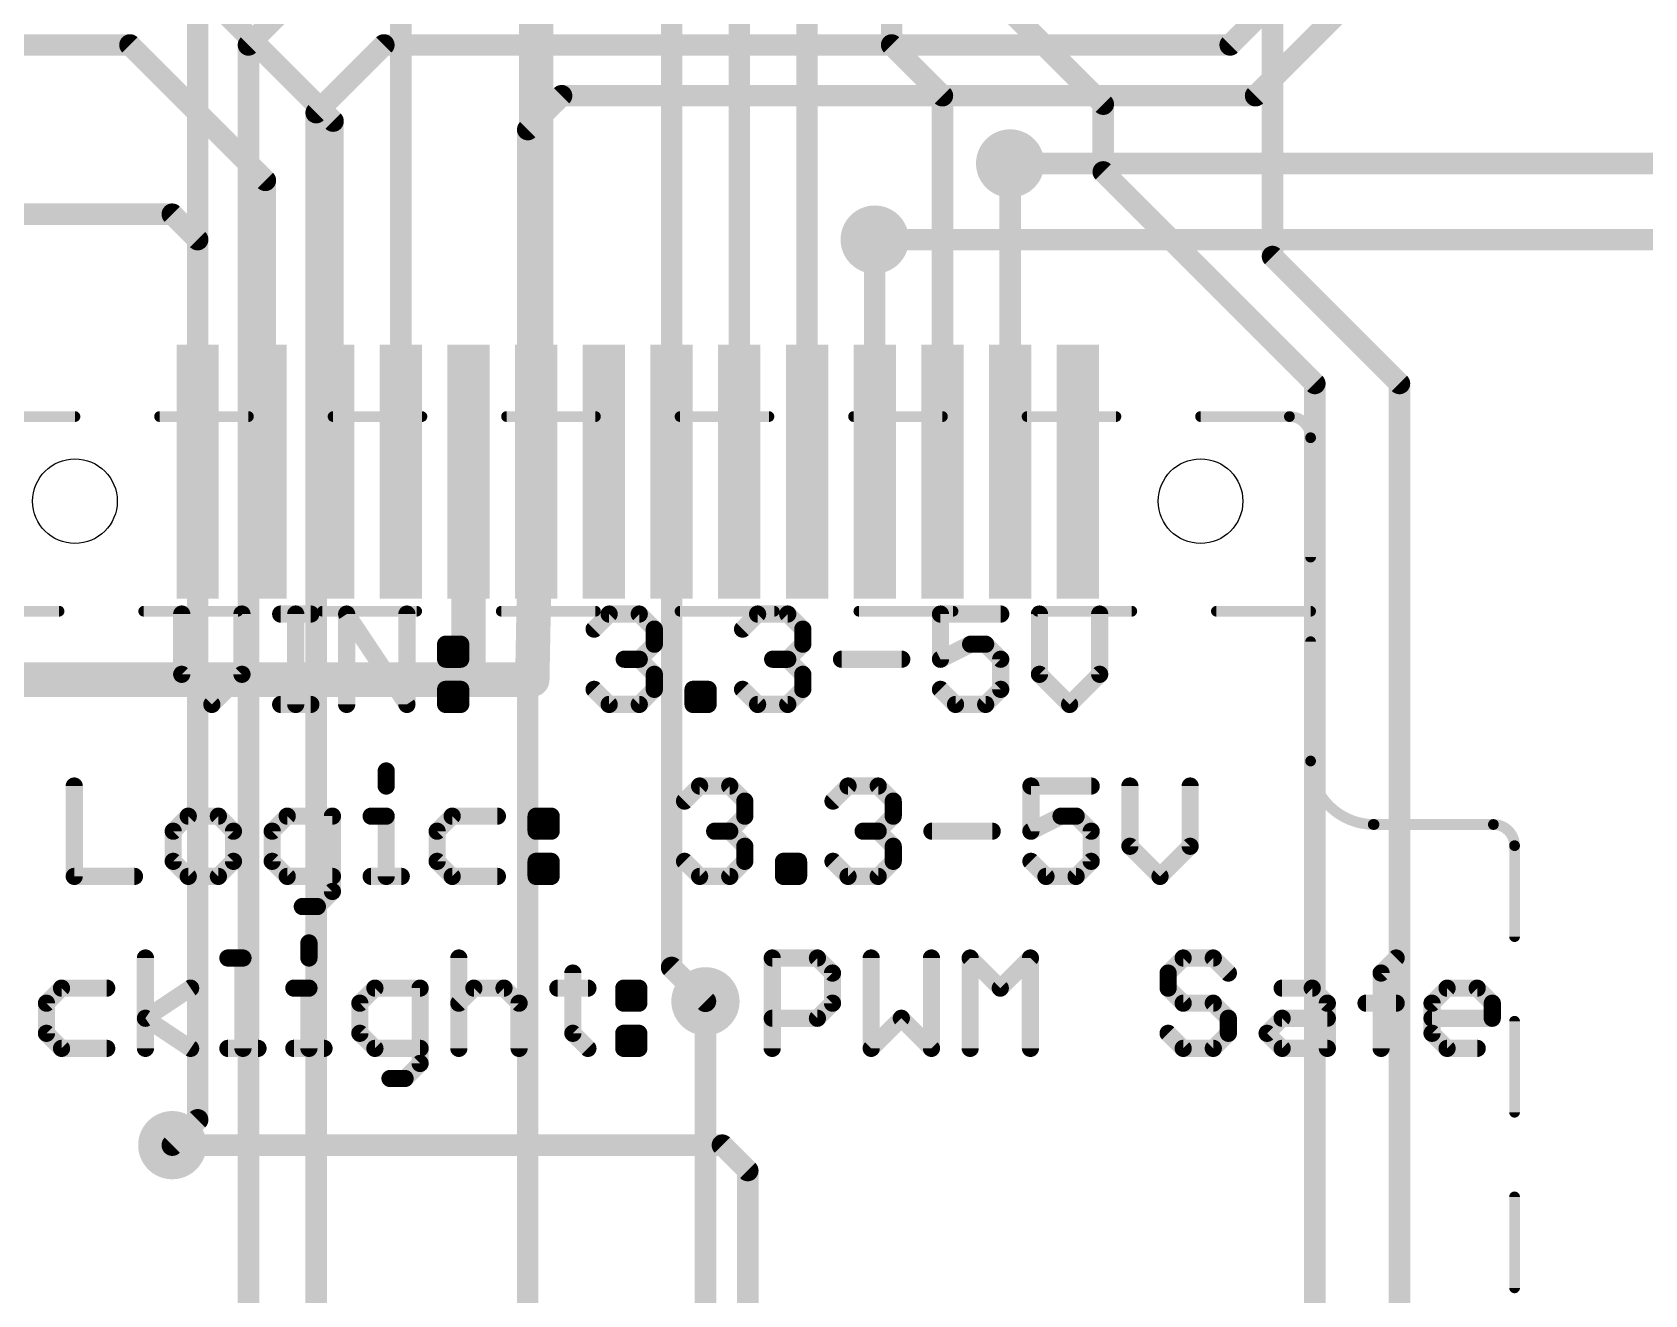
# Model space of a CAD drawing. Extents: x -26.2 to 21.8, y -36.3 to 32.3.
# Drawn here: x -7.15 to 11.9, y -19.77 to -4.85 of the extents above; entities that cross this region are included whole.
import ezdxf

# ---------------------------------------------------------------- set-up
doc = ezdxf.new("R2010")
doc.units = 0
for name, color, linetype in [('1', 12, 'CONTINUOUS'), ('16', 132, 'CONTINUOUS'), ('18', 110, 'CONTINUOUS'), ('20', 53, 'CONTINUOUS'), ('21', 40, 'CONTINUOUS'), ('52', 253, 'CONTINUOUS')]:
    doc.layers.add(name, color=color, linetype=linetype)

# ---------------------------------------------------------------- blocks, each defined once
blk = doc.blocks.new('RECT')
blk.add_solid([(-0.5, -0.5), (0.5, -0.5), (-0.5, 0.5), (0.5, 0.5)])
blk = doc.blocks.new('ROUNDV')
at = {"const_width": 0.5}
blk.add_lwpolyline([(0, -0.25, 1), (0, 0.25, 1), (0, -0.25)], format="xyb", dxfattribs=at)

msp = doc.modelspace()

# ---------------------------------------------------------------- linework, layer by layer
at = {"layer": '1', "const_width": 0.254}
for points in [[(-5.2, -3.6), (-5.2, -17.7)], [(8.1, -3.9), (7, -5)], [(8.7, -4.2), (7.3, -5.6)], [(-4, -4.4), (-4.6, -5)], [(-4.6, -5), (-4.6, -29.9)], [(-3, -5), (-3.8, -5.8)], [(7, -5), (-3, -5)], [(-0.9, -5.6), (-1.3, -6)], [(7.3, -5.6), (-0.9, -5.6)], [(-3.8, -5.8), (-3.8, -32.99)], [(-1.3, -6), (-1.3, -32.97)], [(4.4, -6.4), (12.9, -6.4)], [(2.8, -7.3), (13.9, -7.3)], [(0.8, -16.3), (0.8, -26.1)], [(-5.2, -17.7), (-5.5, -18)]]:
    msp.add_lwpolyline(points, dxfattribs=at)
at = {"layer": '1', "const_width": 0.127}
for points in [[(-4.5365, -5, 1), (-4.6635, -5)], [(-4.6449, -4.9551, 1), (-4.5551, -5.0449)], [(-3, -4.9365, 1), (-3, -5.0635)], [(-2.9551, -5.0449, 1), (-3.0449, -4.9551)], [(6.9551, -4.9551, 1), (7.0449, -5.0449)], [(7, -5.0635, 1), (7, -4.9365)], [(-0.9, -5.5365, 1), (-0.9, -5.6635)], [(-0.8551, -5.6449, 1), (-0.9449, -5.5551)], [(7.2551, -5.5551, 1), (7.3449, -5.6449)], [(7.3, -5.6635, 1), (7.3, -5.5365)], [(-3.7365, -5.8, 1), (-3.8635, -5.8)], [(-3.8449, -5.7551, 1), (-3.7551, -5.8449)], [(-1.2365, -6, 1), (-1.3635, -6)], [(-1.3449, -5.9551, 1), (-1.2551, -6.0449)], [(4.4, -6.3365, 1), (4.4, -6.4635)], [(2.8, -7.2365, 1), (2.8, -7.3635)], [(0.8635, -16.3, 1), (0.7365, -16.3)], [(-5.2635, -17.7, 1), (-5.1365, -17.7)], [(-5.1551, -17.7449, 1), (-5.2449, -17.6551)], [(-5.5449, -17.9551, 1), (-5.4551, -18.0449)]]:
    msp.add_lwpolyline(points, format="xyb", dxfattribs=at)
at = {"layer": '16'}
for points, const_width in [([(0.4, -10.041), (0.4, 27.522)], 0.254), ([(-1.2, -10.041), (-1.2, 4.7)], 0.4064), ([(7.5, 2.5), (7.5, -7.5)], 0.254), ([(1.2, -10.041), (1.2, 1.2)], 0.254), ([(3, -0.5), (3, -5)], 0.254), ([(2, -10.041), (2, -0.9)], 0.254), ([(-3.6, -5.9), (-6.5, -3)], 0.254), ([(3.5, -3.7), (5.5, -5.7)], 0.254), ([(-2.8, -10.041), (-2.8, -4.7)], 0.254), ([(-6, -5), (-10, -5)], 0.254), ([(-4.4, -6.6), (-6, -5)], 0.254), ([(3, -5), (3.6, -5.6)], 0.254), ([(3.6, -10.041), (3.6, -5.6)], 0.254), ([(5.5, -6.5), (5.5, -5.7)], 0.254), ([(-3.6, -10.041), (-3.6, -5.9)], 0.254), ([(4.4, -10.041), (4.4, -6.4)], 0.254), ([(-4.4, -10.041), (-4.4, -6.6)], 0.254), ([(5.5, -6.5), (8, -9)], 0.254), ([(-5.5, -7), (-10, -7)], 0.254), ([(-5.2, -7.3), (-5.5, -7)], 0.254), ([(-5.2, -10.041), (-5.2, -7.3)], 0.254), ([(2.8, -10.041), (2.8, -7.3)], 0.254), ([(7.5, -7.5), (9, -9)], 0.254), ([(8, -9), (8, -27)], 0.254), ([(9, -9), (9, -28)], 0.254), ([(-2, -10.041), (-2, -12.5)], 0.4064), ([(-1.2, -10.041), (-1.246, -12.5)], 0.4064), ([(0.4, -10.041), (0.4, -15.9)], 0.254), ([(-2, -12.5), (-8.5, -12.5)], 0.4064), ([(-1.246, -12.5), (-2, -12.5)], 0.4064), ([(0.4, -15.9), (0.8, -16.3)], 0.254), ([(-5.5, -18), (1, -18)], 0.254), ([(1, -18), (1.3, -18.3)], 0.254), ([(1.3, -18.3), (1.3, -32.97)], 0.254)]:
    msp.add_lwpolyline(points, dxfattribs=dict(at, const_width=const_width))
for points, const_width in [([(-5.9551, -4.9551, 1), (-6.0449, -5.0449)], 0.127), ([(-6, -5.0635, 1), (-6, -4.9365)], 0.127), ([(3.0449, -4.9551, 1), (2.9551, -5.0449)], 0.127), ([(2.9365, -5, 1), (3.0635, -5)], 0.127), ([(3.6635, -5.6, 1), (3.5365, -5.6)], 0.127), ([(3.5551, -5.6449, 1), (3.6449, -5.5551)], 0.127), ([(5.5635, -5.7, 1), (5.4365, -5.7)], 0.127), ([(5.4551, -5.7449, 1), (5.5449, -5.6551)], 0.127), ([(-3.5365, -5.9, 1), (-3.6635, -5.9)], 0.127), ([(-3.6449, -5.9449, 1), (-3.5551, -5.8551)], 0.127), ([(4.4635, -6.4, 1), (4.3365, -6.4)], 0.127), ([(-4.3365, -6.6, 1), (-4.4635, -6.6)], 0.127), ([(5.5449, -6.4551, 1), (5.4551, -6.5449)], 0.127), ([(5.4365, -6.5, 1), (5.5635, -6.5)], 0.127), ([(-4.4449, -6.6449, 1), (-4.3551, -6.5551)], 0.127), ([(-5.4551, -6.9551, 1), (-5.5449, -7.0449)], 0.127), ([(-5.5, -7.0635, 1), (-5.5, -6.9365)], 0.127), ([(-5.1365, -7.3, 1), (-5.2635, -7.3)], 0.127), ([(-5.2449, -7.3449, 1), (-5.1551, -7.2551)], 0.127), ([(2.8635, -7.3, 1), (2.7365, -7.3)], 0.127), ([(7.5449, -7.4551, 1), (7.4551, -7.5449)], 0.127), ([(7.4365, -7.5, 1), (7.5635, -7.5)], 0.127), ([(8.0635, -9, 1), (7.9365, -9)], 0.127), ([(7.9551, -9.0449, 1), (8.0449, -8.9551)], 0.127), ([(9.0635, -9, 1), (8.9365, -9)], 0.127), ([(8.9551, -9.0449, 1), (9.0449, -8.9551)], 0.127), ([(-1.8984, -10.041, 1), (-2.1016, -10.041)], 0.2032), ([(-1.0984, -10.0429, 1), (-1.3016, -10.0391)], 0.2032), ([(-5.2635, -10.041, 1), (-5.1365, -10.041)], 0.127), ([(-4.4635, -10.041, 1), (-4.3365, -10.041)], 0.127), ([(-3.6635, -10.041, 1), (-3.5365, -10.041)], 0.127), ([(-2.8635, -10.041, 1), (-2.7365, -10.041)], 0.127), ([(-1.3016, -10.041, 1), (-1.0984, -10.041)], 0.2032), ([(0.4635, -10.041, 1), (0.3365, -10.041)], 0.127), ([(0.3365, -10.041, 1), (0.4635, -10.041)], 0.127), ([(1.1365, -10.041, 1), (1.2635, -10.041)], 0.127), ([(1.9365, -10.041, 1), (2.0635, -10.041)], 0.127), ([(2.7365, -10.041, 1), (2.8635, -10.041)], 0.127), ([(3.5365, -10.041, 1), (3.6635, -10.041)], 0.127), ([(4.3365, -10.041, 1), (4.4635, -10.041)], 0.127), ([(-2, -12.3984, 1), (-2, -12.6016)], 0.2032), ([(-2, -12.6016, 1), (-2, -12.3984)], 0.2032), ([(-1.246, -12.6016, 1), (-1.246, -12.3984)], 0.2032), ([(-2.1016, -12.5, 1), (-1.8984, -12.5)], 0.2032), ([(-1.3476, -12.4981, 1), (-1.1444, -12.5019)], 0.2032), ([(0.4449, -15.8551, 1), (0.3551, -15.9449)], 0.127), ([(0.3365, -15.9, 1), (0.4635, -15.9)], 0.127), ([(0.7551, -16.3449, 1), (0.8449, -16.2551)], 0.127), ([(-5.5, -17.9365, 1), (-5.5, -18.0635)], 0.127), ([(1.0449, -17.9551, 1), (0.9551, -18.0449)], 0.127), ([(1, -18.0635, 1), (1, -17.9365)], 0.127), ([(1.3635, -18.3, 1), (1.2365, -18.3)], 0.127), ([(1.2551, -18.3449, 1), (1.3449, -18.2551)], 0.127)]:
    msp.add_lwpolyline(points, format="xyb", dxfattribs=dict(at, const_width=const_width))
at = {"layer": '20'}
for centre in [(-6.65, -10.391), (6.65, -10.391)]:
    msp.add_circle(centre, 0.5, dxfattribs=at)
at = {"layer": '21', "const_width": 0.2032}
for points in [[(-5.3884, -11.7247), (-5.3884, -12.4365)], [(-4.6766, -12.4365), (-4.6766, -11.7247)], [(-4.219, -11.7247), (-3.8631, -11.7247)], [(-4.0411, -12.7924), (-4.0411, -11.7247)], [(-3.4394, -12.7924), (-3.4394, -11.7247)], [(-3.4394, -11.7247), (-2.7276, -12.7924)], [(-2.7276, -12.7924), (-2.7276, -11.7247)], [(-0.5159, -11.9026), (-0.338, -11.7247)], [(-0.338, -11.7247), (0.0179, -11.7247)], [(0.0179, -11.7247), (0.1959, -11.9026)], [(0.1959, -11.9026), (0.1959, -12.0806)], [(1.2382, -11.9026), (1.4161, -11.7247)], [(1.4161, -11.7247), (1.772, -11.7247)], [(1.772, -11.7247), (1.95, -11.9026)], [(1.95, -11.9026), (1.95, -12.0806)], [(4.2888, -11.7247), (3.577, -11.7247)], [(3.577, -11.7247), (3.577, -12.2585)], [(4.7464, -11.7247), (4.7464, -12.4365)], [(5.4582, -12.4365), (5.4582, -11.7247)], [(-2.27, -12.0806), (-2.0921, -12.0806)], [(-2.27, -12.2585), (-2.27, -12.0806)], [(-2.0921, -12.0806), (-2.0921, -12.2585)], [(0.1959, -12.0806), (0.0179, -12.2585)], [(1.95, -12.0806), (1.772, -12.2585)], [(3.577, -12.2585), (3.9329, -12.0806)], [(3.9329, -12.0806), (4.1108, -12.0806)], [(4.1108, -12.0806), (4.2888, -12.2585)], [(-2.0921, -12.2585), (-2.27, -12.2585)], [(0.0179, -12.2585), (-0.16, -12.2585)], [(0.0179, -12.2585), (0.1959, -12.4365)], [(1.772, -12.2585), (1.5941, -12.2585)], [(1.772, -12.2585), (1.95, -12.4365)], [(2.4076, -12.2585), (3.1194, -12.2585)], [(4.2888, -12.2585), (4.2888, -12.6144)], [(-5.3884, -12.4365), (-5.0325, -12.7924)], [(-5.0325, -12.7924), (-4.6766, -12.4365)], [(0.1959, -12.4365), (0.1959, -12.6144)], [(1.95, -12.4365), (1.95, -12.6144)], [(4.7464, -12.4365), (5.1023, -12.7924)], [(5.1023, -12.7924), (5.4582, -12.4365)], [(-2.27, -12.6144), (-2.0921, -12.6144)], [(-2.27, -12.7924), (-2.27, -12.6144)], [(-2.0921, -12.6144), (-2.0921, -12.7924)], [(-0.338, -12.7924), (-0.5159, -12.6144)], [(0.1959, -12.6144), (0.0179, -12.7924)], [(0.6535, -12.7924), (0.6535, -12.6144)], [(0.6535, -12.6144), (0.8314, -12.6144)], [(0.8314, -12.6144), (0.8314, -12.7924)], [(1.4161, -12.7924), (1.2382, -12.6144)], [(1.95, -12.6144), (1.772, -12.7924)], [(3.7549, -12.7924), (3.577, -12.6144)], [(4.2888, -12.6144), (4.1108, -12.7924)], [(-4.219, -12.7924), (-3.8631, -12.7924)], [(-2.0921, -12.7924), (-2.27, -12.7924)], [(0.0179, -12.7924), (-0.338, -12.7924)], [(0.8314, -12.7924), (0.6535, -12.7924)], [(1.772, -12.7924), (1.4161, -12.7924)], [(4.1108, -12.7924), (3.7549, -12.7924)], [(-2.9723, -13.5787), (-2.9723, -13.7567)], [(-6.6584, -13.7567), (-6.6584, -14.8244)], [(0.5529, -13.9346), (0.7308, -13.7567)], [(0.7308, -13.7567), (1.0867, -13.7567)], [(1.0867, -13.7567), (1.2647, -13.9346)], [(2.307, -13.9346), (2.4849, -13.7567)], [(2.4849, -13.7567), (2.8408, -13.7567)], [(2.8408, -13.7567), (3.0188, -13.9346)], [(5.3576, -13.7567), (4.6458, -13.7567)], [(4.6458, -13.7567), (4.6458, -14.2905)], [(5.8152, -13.7567), (5.8152, -14.4685)], [(6.527, -14.4685), (6.527, -13.7567)], [(1.2647, -13.9346), (1.2647, -14.1126)], [(3.0188, -13.9346), (3.0188, -14.1126)], [(-5.3111, -14.1126), (-5.489, -14.2905)], [(-4.9551, -14.1126), (-5.3111, -14.1126)], [(-4.7772, -14.2905), (-4.9551, -14.1126)], [(-4.1417, -14.1126), (-4.3196, -14.2905)], [(-3.6078, -14.1126), (-4.1417, -14.1126)], [(-3.6078, -15.0023), (-3.6078, -14.1126)], [(-3.1502, -14.1126), (-2.9723, -14.1126)], [(-2.9723, -14.1126), (-2.9723, -14.8244)], [(-2.1927, -14.1126), (-2.3706, -14.2905)], [(-1.6588, -14.1126), (-2.1927, -14.1126)], [(-1.2012, -14.1126), (-1.0233, -14.1126)], [(-1.2012, -14.2905), (-1.2012, -14.1126)], [(-1.0233, -14.1126), (-1.0233, -14.2905)], [(1.2647, -14.1126), (1.0867, -14.2905)], [(3.0188, -14.1126), (2.8408, -14.2905)], [(4.6458, -14.2905), (5.0017, -14.1126)], [(5.0017, -14.1126), (5.1796, -14.1126)], [(5.1796, -14.1126), (5.3576, -14.2905)], [(-5.489, -14.2905), (-5.489, -14.6465)], [(-4.7772, -14.6465), (-4.7772, -14.2905)], [(-4.3196, -14.2905), (-4.3196, -14.6465)], [(-2.3706, -14.2905), (-2.3706, -14.6465)], [(-1.0233, -14.2905), (-1.2012, -14.2905)], [(1.0867, -14.2905), (0.9088, -14.2905)], [(1.0867, -14.2905), (1.2647, -14.4685)], [(2.8408, -14.2905), (2.6629, -14.2905)], [(2.8408, -14.2905), (3.0188, -14.4685)], [(3.4764, -14.2905), (4.1882, -14.2905)], [(5.3576, -14.2905), (5.3576, -14.6465)], [(1.2647, -14.4685), (1.2647, -14.6465)], [(3.0188, -14.4685), (3.0188, -14.6465)], [(5.8152, -14.4685), (6.1711, -14.8244)], [(6.1711, -14.8244), (6.527, -14.4685)], [(-5.489, -14.6465), (-5.3111, -14.8244)], [(-4.9551, -14.8244), (-4.7772, -14.6465)], [(-4.3196, -14.6465), (-4.1417, -14.8244)], [(-2.3706, -14.6465), (-2.1927, -14.8244)], [(-1.2012, -14.6465), (-1.0233, -14.6465)], [(-1.2012, -14.8244), (-1.2012, -14.6465)], [(-1.0233, -14.6465), (-1.0233, -14.8244)], [(0.7308, -14.8244), (0.5529, -14.6465)], [(1.2647, -14.6465), (1.0867, -14.8244)], [(1.7223, -14.8244), (1.7223, -14.6465)], [(1.7223, -14.6465), (1.9002, -14.6465)], [(1.9002, -14.6465), (1.9002, -14.8244)], [(2.4849, -14.8244), (2.307, -14.6465)], [(3.0188, -14.6465), (2.8408, -14.8244)], [(4.8237, -14.8244), (4.6458, -14.6465)], [(5.3576, -14.6465), (5.1796, -14.8244)], [(-6.6584, -14.8244), (-5.9466, -14.8244)], [(-5.3111, -14.8244), (-4.9551, -14.8244)], [(-4.1417, -14.8244), (-3.6078, -14.8244)], [(-3.1502, -14.8244), (-2.7943, -14.8244)], [(-2.1927, -14.8244), (-1.6588, -14.8244)], [(-1.0233, -14.8244), (-1.2012, -14.8244)], [(1.0867, -14.8244), (0.7308, -14.8244)], [(1.9002, -14.8244), (1.7223, -14.8244)], [(2.8408, -14.8244), (2.4849, -14.8244)], [(5.1796, -14.8244), (4.8237, -14.8244)], [(-3.7858, -15.1803), (-3.6078, -15.0023)], [(-3.9637, -15.1803), (-3.7858, -15.1803)], [(-3.8852, -15.6107), (-3.8852, -15.7887)], [(-5.8172, -16.8564), (-5.8172, -15.7887)], [(-4.8427, -15.7887), (-4.6648, -15.7887)], [(-4.6648, -15.7887), (-4.6648, -16.8564)], [(-2.1141, -15.7887), (-2.1141, -16.8564)], [(1.589, -16.8564), (1.589, -15.7887)], [(1.589, -15.7887), (2.1228, -15.7887)], [(2.1228, -15.7887), (2.3008, -15.9666)], [(2.7584, -15.7887), (2.7584, -16.8564)], [(3.4702, -16.8564), (3.4702, -15.7887)], [(3.9278, -16.8564), (3.9278, -15.7887)], [(3.9278, -15.7887), (4.2837, -16.1446)], [(4.2837, -16.1446), (4.6396, -15.7887)], [(4.6396, -15.7887), (4.6396, -16.8564)], [(6.4445, -15.7887), (6.2666, -15.9666)], [(6.8004, -15.7887), (6.4445, -15.7887)], [(6.9784, -15.9666), (6.8004, -15.7887)], [(8.7833, -15.9666), (8.9612, -15.7887)], [(-0.7668, -15.9666), (-0.7668, -16.6785)], [(2.3008, -15.9666), (2.3008, -16.3225)], [(6.2666, -15.9666), (6.2666, -16.1446)], [(8.7833, -16.8564), (8.7833, -15.9666)], [(-6.8087, -16.1446), (-6.9866, -16.3225)], [(-6.2748, -16.1446), (-6.8087, -16.1446)], [(-5.8172, -16.5005), (-5.2834, -16.1446)], [(-4.0631, -16.1446), (-3.8852, -16.1446)], [(-3.8852, -16.1446), (-3.8852, -16.8564)], [(-3.1056, -16.1446), (-3.2835, -16.3225)], [(-2.5717, -16.1446), (-3.1056, -16.1446)], [(-2.5717, -17.0343), (-2.5717, -16.1446)], [(-2.1141, -16.3225), (-1.9362, -16.1446)], [(-1.9362, -16.1446), (-1.5803, -16.1446)], [(-1.5803, -16.1446), (-1.4023, -16.3225)], [(-0.9447, -16.1446), (-0.5888, -16.1446)], [(-0.1651, -16.1446), (0.0128, -16.1446)], [(-0.1651, -16.3225), (-0.1651, -16.1446)], [(0.0128, -16.1446), (0.0128, -16.3225)], [(6.2666, -16.1446), (6.4445, -16.3225)], [(7.6139, -16.1446), (7.9698, -16.1446)], [(7.9698, -16.1446), (8.1478, -16.3225)], [(9.3849, -16.3225), (9.5629, -16.1446)], [(9.5629, -16.1446), (9.9188, -16.1446)], [(9.9188, -16.1446), (10.0968, -16.3225)], [(-6.9866, -16.3225), (-6.9866, -16.6785)], [(-3.2835, -16.3225), (-3.2835, -16.6785)], [(-1.4023, -16.3225), (-1.4023, -16.8564)], [(0.0128, -16.3225), (-0.1651, -16.3225)], [(2.3008, -16.3225), (2.1228, -16.5005)], [(6.4445, -16.3225), (6.8004, -16.3225)], [(6.8004, -16.3225), (6.9784, -16.5005)], [(8.1478, -16.3225), (8.1478, -16.8564)], [(8.6053, -16.3225), (8.9612, -16.3225)], [(9.3849, -16.6785), (9.3849, -16.3225)], [(10.0968, -16.3225), (10.0968, -16.5005)], [(-5.2834, -16.8564), (-5.8172, -16.5005)], [(2.1228, -16.5005), (1.589, -16.5005)], [(2.7584, -16.8564), (3.1143, -16.5005)], [(3.1143, -16.5005), (3.4702, -16.8564)], [(6.9784, -16.5005), (6.9784, -16.6785)], [(7.436, -16.6785), (7.6139, -16.5005)], [(7.6139, -16.5005), (8.1478, -16.5005)], [(10.0968, -16.5005), (9.3849, -16.5005)], [(-6.9866, -16.6785), (-6.8087, -16.8564)], [(-6.8087, -16.8564), (-6.2748, -16.8564)], [(-4.8427, -16.8564), (-4.4868, -16.8564)], [(-4.0631, -16.8564), (-3.7072, -16.8564)], [(-3.2835, -16.6785), (-3.1056, -16.8564)], [(-3.1056, -16.8564), (-2.5717, -16.8564)], [(-0.7668, -16.6785), (-0.5888, -16.8564)], [(-0.1651, -16.6785), (0.0128, -16.6785)], [(-0.1651, -16.8564), (-0.1651, -16.6785)], [(0.0128, -16.8564), (-0.1651, -16.8564)], [(0.0128, -16.6785), (0.0128, -16.8564)], [(6.4445, -16.8564), (6.2666, -16.6785)], [(6.8004, -16.8564), (6.4445, -16.8564)], [(6.9784, -16.6785), (6.8004, -16.8564)], [(7.6139, -16.8564), (7.436, -16.6785)], [(8.1478, -16.8564), (7.6139, -16.8564)], [(9.5629, -16.8564), (9.3849, -16.6785)], [(9.9188, -16.8564), (9.5629, -16.8564)], [(-2.7497, -17.2123), (-2.5717, -17.0343)], [(-2.9276, -17.2123), (-2.7497, -17.2123)]]:
    msp.add_lwpolyline(points, dxfattribs=at)
at = {"layer": '21', "const_width": 0.1016}
for points in [[(-5.3376, -11.7247, 1), (-5.4392, -11.7247)], [(-4.6258, -11.7247, 1), (-4.7274, -11.7247)], [(-4.219, -11.6739, 1), (-4.219, -11.7755)], [(-3.9903, -11.7247, 1), (-4.0919, -11.7247)], [(-3.8631, -11.7755, 1), (-3.8631, -11.6739)], [(-3.3886, -11.7247, 1), (-3.4902, -11.7247)], [(-3.3971, -11.6965, 1), (-3.4817, -11.7529)], [(-2.6768, -11.7247, 1), (-2.7784, -11.7247)], [(-0.338, -11.6739, 1), (-0.338, -11.7755)], [(-0.302, -11.7606, 1), (-0.3739, -11.6888)], [(0.0539, -11.6888, 1), (-0.018, -11.7606)], [(0.0179, -11.7755, 1), (0.0179, -11.6739)], [(0.2467, -11.9026, 1), (0.1451, -11.9026)], [(1.4161, -11.6739, 1), (1.4161, -11.7755)], [(1.452, -11.7606, 1), (1.3802, -11.6888)], [(1.808, -11.6888, 1), (1.7361, -11.7606)], [(1.772, -11.7755, 1), (1.772, -11.6739)], [(2.0008, -11.9026, 1), (1.8992, -11.9026)], [(3.577, -11.6739, 1), (3.577, -11.7755)], [(3.6278, -11.7247, 1), (3.5262, -11.7247)], [(4.2888, -11.7755, 1), (4.2888, -11.6739)], [(4.7972, -11.7247, 1), (4.6956, -11.7247)], [(5.509, -11.7247, 1), (5.4074, -11.7247)], [(-2.27, -12.0298, 1), (-2.27, -12.1314)], [(-2.2192, -12.0806, 1), (-2.3208, -12.0806)], [(-2.0413, -12.0806, 1), (-2.1429, -12.0806)], [(-2.0921, -12.1314, 1), (-2.0921, -12.0298)], [(-0.5518, -11.8667, 1), (-0.48, -11.9386)], [(0.16, -11.9386, 1), (0.2318, -11.8667)], [(0.2318, -12.1165, 1), (0.16, -12.0447)], [(1.2023, -11.8667, 1), (1.2741, -11.9386)], [(1.9141, -11.9386, 1), (1.9859, -11.8667)], [(1.9859, -12.1165, 1), (1.9141, -12.0447)], [(3.9329, -12.0298, 1), (3.9329, -12.1314)], [(3.9556, -12.126, 1), (3.9102, -12.0352)], [(4.1467, -12.0447, 1), (4.0749, -12.1165)], [(4.1108, -12.1314, 1), (4.1108, -12.0298)], [(-2.27, -12.2077, 1), (-2.27, -12.3093)], [(-2.0921, -12.3093, 1), (-2.0921, -12.2077)], [(-0.16, -12.2077, 1), (-0.16, -12.3093)], [(0.0539, -12.2226, 1), (-0.018, -12.2945)], [(-0.018, -12.2226, 1), (0.0539, -12.2945)], [(0.0179, -12.3093, 1), (0.0179, -12.2077)], [(0.1451, -12.0806, 1), (0.2467, -12.0806)], [(1.5941, -12.2077, 1), (1.5941, -12.3093)], [(1.808, -12.2226, 1), (1.7361, -12.2945)], [(1.7361, -12.2226, 1), (1.808, -12.2945)], [(1.772, -12.3093, 1), (1.772, -12.2077)], [(1.8992, -12.0806, 1), (2.0008, -12.0806)], [(2.4076, -12.2077, 1), (2.4076, -12.3093)], [(3.1194, -12.3093, 1), (3.1194, -12.2077)], [(3.5543, -12.2131, 1), (3.5997, -12.304)], [(4.3396, -12.2585, 1), (4.238, -12.2585)], [(4.2529, -12.2945, 1), (4.3247, -12.2226)], [(-5.3525, -12.4006, 1), (-5.4243, -12.4724)], [(-4.6407, -12.4724, 1), (-4.7125, -12.4006)], [(-2.3208, -12.2585, 1), (-2.2192, -12.2585)], [(-2.1429, -12.2585, 1), (-2.0413, -12.2585)], [(0.2467, -12.4365, 1), (0.1451, -12.4365)], [(0.16, -12.4724, 1), (0.2318, -12.4006)], [(2.0008, -12.4365, 1), (1.8992, -12.4365)], [(1.9141, -12.4724, 1), (1.9859, -12.4006)], [(3.5262, -12.2585, 1), (3.6278, -12.2585)], [(4.7823, -12.4006, 1), (4.7104, -12.4724)], [(5.4941, -12.4724, 1), (5.4223, -12.4006)], [(-5.4392, -12.4365, 1), (-5.3376, -12.4365)], [(-4.7274, -12.4365, 1), (-4.6258, -12.4365)], [(-2.27, -12.5636, 1), (-2.27, -12.6653)], [(-2.2192, -12.6144, 1), (-2.3208, -12.6144)], [(-2.0413, -12.6144, 1), (-2.1429, -12.6144)], [(-2.0921, -12.6653, 1), (-2.0921, -12.5636)], [(-0.48, -12.5785, 1), (-0.5518, -12.6504)], [(0.1451, -12.6144, 1), (0.2467, -12.6144)], [(0.2318, -12.6504, 1), (0.16, -12.5785)], [(0.6535, -12.5636, 1), (0.6535, -12.6653)], [(0.7043, -12.6144, 1), (0.6027, -12.6144)], [(0.8822, -12.6144, 1), (0.7806, -12.6144)], [(0.8314, -12.6653, 1), (0.8314, -12.5636)], [(1.2741, -12.5785, 1), (1.2023, -12.6504)], [(1.8992, -12.6144, 1), (2.0008, -12.6144)], [(1.9859, -12.6504, 1), (1.9141, -12.5785)], [(3.6129, -12.5785, 1), (3.5411, -12.6504)], [(4.238, -12.6144, 1), (4.3396, -12.6144)], [(4.3247, -12.6504, 1), (4.2529, -12.5785)], [(4.6956, -12.4365, 1), (4.7972, -12.4365)], [(5.4074, -12.4365, 1), (5.509, -12.4365)], [(-5.0684, -12.7565, 1), (-4.9966, -12.8283)], [(-5.0684, -12.8283, 1), (-4.9966, -12.7565)], [(-4.219, -12.7416, 1), (-4.219, -12.8432)], [(-4.0919, -12.7924, 1), (-3.9903, -12.7924)], [(-3.8631, -12.8432, 1), (-3.8631, -12.7416)], [(-3.4902, -12.7924, 1), (-3.3886, -12.7924)], [(-2.7784, -12.7924, 1), (-2.6768, -12.7924)], [(-2.7699, -12.8206, 1), (-2.6853, -12.7642)], [(-2.27, -12.7416, 1), (-2.27, -12.8432)], [(-2.3208, -12.7924, 1), (-2.2192, -12.7924)], [(-2.1429, -12.7924, 1), (-2.0413, -12.7924)], [(-2.0921, -12.8432, 1), (-2.0921, -12.7416)], [(-0.338, -12.7416, 1), (-0.338, -12.8432)], [(-0.3739, -12.8283, 1), (-0.302, -12.7565)], [(-0.018, -12.7565, 1), (0.0539, -12.8283)], [(0.0179, -12.8432, 1), (0.0179, -12.7416)], [(0.6535, -12.7416, 1), (0.6535, -12.8432)], [(0.6027, -12.7924, 1), (0.7043, -12.7924)], [(0.7806, -12.7924, 1), (0.8822, -12.7924)], [(0.8314, -12.8432, 1), (0.8314, -12.7416)], [(1.4161, -12.7416, 1), (1.4161, -12.8432)], [(1.3802, -12.8283, 1), (1.452, -12.7565)], [(1.7361, -12.7565, 1), (1.808, -12.8283)], [(1.772, -12.8432, 1), (1.772, -12.7416)], [(3.7549, -12.7416, 1), (3.7549, -12.8432)], [(3.719, -12.8283, 1), (3.7908, -12.7565)], [(4.0749, -12.7565, 1), (4.1467, -12.8283)], [(4.1108, -12.8432, 1), (4.1108, -12.7416)], [(5.0664, -12.7565, 1), (5.1382, -12.8283)], [(5.0664, -12.8283, 1), (5.1382, -12.7565)], [(-2.9215, -13.5787, 1), (-3.0231, -13.5787)], [(-6.6076, -13.7567, 1), (-6.7092, -13.7567)], [(-3.0231, -13.7567, 1), (-2.9215, -13.7567)], [(0.7308, -13.7059, 1), (0.7308, -13.8075)], [(0.7667, -13.7926, 1), (0.6949, -13.7208)], [(1.1227, -13.7208, 1), (1.0508, -13.7926)], [(1.0867, -13.8075, 1), (1.0867, -13.7059)], [(2.4849, -13.7059, 1), (2.4849, -13.8075)], [(2.5208, -13.7926, 1), (2.449, -13.7208)], [(2.8767, -13.7208, 1), (2.8049, -13.7926)], [(2.8408, -13.8075, 1), (2.8408, -13.7059)], [(4.6458, -13.7059, 1), (4.6458, -13.8075)], [(4.6966, -13.7567, 1), (4.595, -13.7567)], [(5.3576, -13.8075, 1), (5.3576, -13.7059)], [(5.866, -13.7567, 1), (5.7644, -13.7567)], [(6.5778, -13.7567, 1), (6.4762, -13.7567)], [(0.517, -13.8987, 1), (0.5888, -13.9706)], [(1.3155, -13.9346, 1), (1.2139, -13.9346)], [(1.2288, -13.9706, 1), (1.3006, -13.8987)], [(2.2711, -13.8987, 1), (2.3429, -13.9706)], [(3.0696, -13.9346, 1), (2.968, -13.9346)], [(2.9829, -13.9706, 1), (3.0547, -13.8987)], [(-5.3111, -14.0618, 1), (-5.3111, -14.1634)], [(-5.2751, -14.1485, 1), (-5.347, -14.0767)], [(-4.9192, -14.0767, 1), (-4.9911, -14.1485)], [(-4.9551, -14.1634, 1), (-4.9551, -14.0618)], [(-4.1417, -14.0618, 1), (-4.1417, -14.1634)], [(-4.1057, -14.1485, 1), (-4.1776, -14.0767)], [(-3.557, -14.1126, 1), (-3.6586, -14.1126)], [(-3.6078, -14.1634, 1), (-3.6078, -14.0618)], [(-3.1502, -14.0618, 1), (-3.1502, -14.1634)], [(-2.9215, -14.1126, 1), (-3.0231, -14.1126)], [(-2.9723, -14.1634, 1), (-2.9723, -14.0618)], [(-2.1927, -14.0618, 1), (-2.1927, -14.1634)], [(-2.1567, -14.1485, 1), (-2.2286, -14.0767)], [(-1.6588, -14.1634, 1), (-1.6588, -14.0618)], [(-1.2012, -14.0618, 1), (-1.2012, -14.1634)], [(-1.1504, -14.1126, 1), (-1.252, -14.1126)], [(-0.9725, -14.1126, 1), (-1.0741, -14.1126)], [(-1.0233, -14.1634, 1), (-1.0233, -14.0618)], [(1.2139, -14.1126, 1), (1.3155, -14.1126)], [(1.3006, -14.1485, 1), (1.2288, -14.0767)], [(2.968, -14.1126, 1), (3.0696, -14.1126)], [(3.0547, -14.1485, 1), (2.9829, -14.0767)], [(5.0017, -14.0618, 1), (5.0017, -14.1634)], [(5.0244, -14.158, 1), (4.979, -14.0672)], [(5.2155, -14.0767, 1), (5.1437, -14.1485)], [(5.1796, -14.1634, 1), (5.1796, -14.0618)], [(-5.4382, -14.2905, 1), (-5.5398, -14.2905)], [(-5.5249, -14.2546, 1), (-5.4531, -14.3265)], [(-4.7264, -14.2905, 1), (-4.828, -14.2905)], [(-4.8131, -14.3265, 1), (-4.7413, -14.2546)], [(-4.2688, -14.2905, 1), (-4.3704, -14.2905)], [(-4.3555, -14.2546, 1), (-4.2837, -14.3265)], [(-2.3198, -14.2905, 1), (-2.4214, -14.2905)], [(-2.4065, -14.2546, 1), (-2.3347, -14.3265)], [(-1.2012, -14.2397, 1), (-1.2012, -14.3413)], [(-1.252, -14.2905, 1), (-1.1504, -14.2905)], [(-1.0741, -14.2905, 1), (-0.9725, -14.2905)], [(-1.0233, -14.3413, 1), (-1.0233, -14.2397)], [(0.9088, -14.2397, 1), (0.9088, -14.3413)], [(1.1227, -14.2546, 1), (1.0508, -14.3265)], [(1.0508, -14.2546, 1), (1.1227, -14.3265)], [(1.0867, -14.3413, 1), (1.0867, -14.2397)], [(2.6629, -14.2397, 1), (2.6629, -14.3413)], [(2.8767, -14.2546, 1), (2.8049, -14.3265)], [(2.8049, -14.2546, 1), (2.8767, -14.3265)], [(2.8408, -14.3413, 1), (2.8408, -14.2397)], [(3.4764, -14.2397, 1), (3.4764, -14.3413)], [(4.1882, -14.3413, 1), (4.1882, -14.2397)], [(4.623, -14.2451, 1), (4.6685, -14.336)], [(4.595, -14.2905, 1), (4.6966, -14.2905)], [(5.4084, -14.2905, 1), (5.3068, -14.2905)], [(5.3217, -14.3265, 1), (5.3935, -14.2546)], [(1.3155, -14.4685, 1), (1.2139, -14.4685)], [(1.2288, -14.5044, 1), (1.3006, -14.4326)], [(3.0696, -14.4685, 1), (2.968, -14.4685)], [(2.9829, -14.5044, 1), (3.0547, -14.4326)], [(5.8511, -14.4326, 1), (5.7792, -14.5044)], [(5.7644, -14.4685, 1), (5.866, -14.4685)], [(6.4762, -14.4685, 1), (6.5778, -14.4685)], [(6.5629, -14.5044, 1), (6.491, -14.4326)], [(-5.4531, -14.6105, 1), (-5.5249, -14.6824)], [(-5.5398, -14.6465, 1), (-5.4382, -14.6465)], [(-4.828, -14.6465, 1), (-4.7264, -14.6465)], [(-4.7413, -14.6824, 1), (-4.8131, -14.6105)], [(-4.2837, -14.6105, 1), (-4.3555, -14.6824)], [(-4.3704, -14.6465, 1), (-4.2688, -14.6465)], [(-2.3347, -14.6105, 1), (-2.4065, -14.6824)], [(-2.4214, -14.6465, 1), (-2.3198, -14.6465)], [(-1.2012, -14.5957, 1), (-1.2012, -14.6973)], [(-1.1504, -14.6465, 1), (-1.252, -14.6465)], [(-0.9725, -14.6465, 1), (-1.0741, -14.6465)], [(-1.0233, -14.6973, 1), (-1.0233, -14.5957)], [(0.5888, -14.6105, 1), (0.517, -14.6824)], [(1.2139, -14.6465, 1), (1.3155, -14.6465)], [(1.3006, -14.6824, 1), (1.2288, -14.6105)], [(1.7731, -14.6465, 1), (1.6715, -14.6465)], [(1.7223, -14.5957, 1), (1.7223, -14.6973)], [(1.951, -14.6465, 1), (1.8494, -14.6465)], [(1.9002, -14.6973, 1), (1.9002, -14.5957)], [(2.3429, -14.6105, 1), (2.2711, -14.6824)], [(2.968, -14.6465, 1), (3.0696, -14.6465)], [(3.0547, -14.6824, 1), (2.9829, -14.6105)], [(4.6817, -14.6105, 1), (4.6098, -14.6824)], [(5.3068, -14.6465, 1), (5.4084, -14.6465)], [(5.3935, -14.6824, 1), (5.3217, -14.6105)], [(-6.6584, -14.7736, 1), (-6.6584, -14.8752)], [(-6.7092, -14.8244, 1), (-6.6076, -14.8244)], [(-5.9466, -14.8752, 1), (-5.9466, -14.7736)], [(-5.3111, -14.7736, 1), (-5.3111, -14.8752)], [(-5.347, -14.8603, 1), (-5.2751, -14.7885)], [(-4.9911, -14.7885, 1), (-4.9192, -14.8603)], [(-4.9551, -14.8752, 1), (-4.9551, -14.7736)], [(-4.1417, -14.7736, 1), (-4.1417, -14.8752)], [(-4.1776, -14.8603, 1), (-4.1057, -14.7885)], [(-3.6078, -14.8752, 1), (-3.6078, -14.7736)], [(-3.1502, -14.7736, 1), (-3.1502, -14.8752)], [(-3.0231, -14.8244, 1), (-2.9215, -14.8244)], [(-2.7943, -14.8752, 1), (-2.7943, -14.7736)], [(-2.1927, -14.7736, 1), (-2.1927, -14.8752)], [(-2.2286, -14.8603, 1), (-2.1567, -14.7885)], [(-1.6588, -14.8752, 1), (-1.6588, -14.7736)], [(-1.2012, -14.7736, 1), (-1.2012, -14.8752)], [(-1.252, -14.8244, 1), (-1.1504, -14.8244)], [(-1.0741, -14.8244, 1), (-0.9725, -14.8244)], [(-1.0233, -14.8752, 1), (-1.0233, -14.7736)], [(0.7308, -14.7736, 1), (0.7308, -14.8752)], [(0.6949, -14.8603, 1), (0.7667, -14.7885)], [(1.0508, -14.7885, 1), (1.1227, -14.8603)], [(1.0867, -14.8752, 1), (1.0867, -14.7736)], [(1.7223, -14.7736, 1), (1.7223, -14.8752)], [(1.6715, -14.8244, 1), (1.7731, -14.8244)], [(1.8494, -14.8244, 1), (1.951, -14.8244)], [(1.9002, -14.8752, 1), (1.9002, -14.7736)], [(2.4849, -14.7736, 1), (2.4849, -14.8752)], [(2.449, -14.8603, 1), (2.5208, -14.7885)], [(2.8049, -14.7885, 1), (2.8767, -14.8603)], [(2.8408, -14.8752, 1), (2.8408, -14.7736)], [(4.8237, -14.7736, 1), (4.8237, -14.8752)], [(4.7878, -14.8603, 1), (4.8596, -14.7885)], [(5.1437, -14.7885, 1), (5.2155, -14.8603)], [(5.1796, -14.8752, 1), (5.1796, -14.7736)], [(6.1351, -14.7885, 1), (6.207, -14.8603)], [(6.1351, -14.8603, 1), (6.207, -14.7885)], [(-3.6586, -15.0023, 1), (-3.557, -15.0023)], [(-3.5719, -15.0383, 1), (-3.6437, -14.9664)], [(-3.9637, -15.1295, 1), (-3.9637, -15.2311)], [(-3.8217, -15.1444, 1), (-3.7498, -15.2162)], [(-3.7858, -15.2311, 1), (-3.7858, -15.1295)], [(-3.8344, -15.6107, 1), (-3.936, -15.6107)], [(-5.7664, -15.7887, 1), (-5.868, -15.7887)], [(-4.8427, -15.7379, 1), (-4.8427, -15.8395)], [(-4.614, -15.7887, 1), (-4.7156, -15.7887)], [(-4.6648, -15.8395, 1), (-4.6648, -15.7379)], [(-3.936, -15.7887, 1), (-3.8344, -15.7887)], [(-2.0633, -15.7887, 1), (-2.1649, -15.7887)], [(1.6398, -15.7887, 1), (1.5382, -15.7887)], [(1.589, -15.7379, 1), (1.589, -15.8395)], [(2.1587, -15.7528, 1), (2.0869, -15.8246)], [(2.1228, -15.8395, 1), (2.1228, -15.7379)], [(2.8092, -15.7887, 1), (2.7076, -15.7887)], [(3.521, -15.7887, 1), (3.4194, -15.7887)], [(3.9637, -15.7528, 1), (3.8918, -15.8246)], [(3.9786, -15.7887, 1), (3.877, -15.7887)], [(4.6904, -15.7887, 1), (4.5888, -15.7887)], [(4.6755, -15.8246, 1), (4.6036, -15.7528)], [(6.4445, -15.7379, 1), (6.4445, -15.8395)], [(6.4804, -15.8246, 1), (6.4086, -15.7528)], [(6.8363, -15.7528, 1), (6.7645, -15.8246)], [(6.8004, -15.8395, 1), (6.8004, -15.7379)], [(8.9972, -15.8246, 1), (8.9253, -15.7528)], [(-0.716, -15.9666, 1), (-0.8176, -15.9666)], [(2.3516, -15.9666, 1), (2.25, -15.9666)], [(2.2649, -16.0026, 1), (2.3367, -15.9307)], [(6.2306, -15.9307, 1), (6.3025, -16.0026)], [(6.3174, -15.9666, 1), (6.2158, -15.9666)], [(6.9424, -16.0026, 1), (7.0143, -15.9307)], [(8.8341, -15.9666, 1), (8.7325, -15.9666)], [(8.7474, -15.9307, 1), (8.8192, -16.0026)], [(-6.8087, -16.0938, 1), (-6.8087, -16.1954)], [(-6.7727, -16.1805, 1), (-6.8446, -16.1087)], [(-6.2748, -16.1954, 1), (-6.2748, -16.0938)], [(-5.2552, -16.1869, 1), (-5.3115, -16.1023)], [(-4.0631, -16.0938, 1), (-4.0631, -16.1954)], [(-3.8344, -16.1446, 1), (-3.936, -16.1446)], [(-3.8852, -16.1954, 1), (-3.8852, -16.0938)], [(-3.1056, -16.0938, 1), (-3.1056, -16.1954)], [(-3.0696, -16.1805, 1), (-3.1415, -16.1087)], [(-2.5209, -16.1446, 1), (-2.6225, -16.1446)], [(-2.5717, -16.1954, 1), (-2.5717, -16.0938)], [(-1.9362, -16.0938, 1), (-1.9362, -16.1954)], [(-1.9003, -16.1805, 1), (-1.9721, -16.1087)], [(-1.5443, -16.1087, 1), (-1.6162, -16.1805)], [(-1.5803, -16.1954, 1), (-1.5803, -16.0938)], [(-0.9447, -16.0938, 1), (-0.9447, -16.1954)], [(-0.5888, -16.1954, 1), (-0.5888, -16.0938)], [(-0.1651, -16.0938, 1), (-0.1651, -16.1954)], [(-0.1143, -16.1446, 1), (-0.2159, -16.1446)], [(0.0636, -16.1446, 1), (-0.038, -16.1446)], [(0.0128, -16.1954, 1), (0.0128, -16.0938)], [(4.2477, -16.1087, 1), (4.3196, -16.1805)], [(4.2477, -16.1805, 1), (4.3196, -16.1087)], [(6.3025, -16.1087, 1), (6.2306, -16.1805)], [(6.2158, -16.1446, 1), (6.3174, -16.1446)], [(7.6139, -16.0938, 1), (7.6139, -16.1954)], [(8.0057, -16.1087, 1), (7.9339, -16.1805)], [(7.9698, -16.1954, 1), (7.9698, -16.0938)], [(9.5629, -16.0938, 1), (9.5629, -16.1954)], [(9.5988, -16.1805, 1), (9.527, -16.1087)], [(9.9547, -16.1087, 1), (9.8829, -16.1805)], [(9.9188, -16.1954, 1), (9.9188, -16.0938)], [(-6.9358, -16.3225, 1), (-7.0374, -16.3225)], [(-7.0225, -16.2866, 1), (-6.9507, -16.3585)], [(-3.2327, -16.3225, 1), (-3.3343, -16.3225)], [(-3.3194, -16.2866, 1), (-3.2476, -16.3585)], [(-2.15, -16.2866, 1), (-2.0782, -16.3585)], [(-1.3515, -16.3225, 1), (-1.4531, -16.3225)], [(-1.4382, -16.3585, 1), (-1.3664, -16.2866)], [(-0.1651, -16.2717, 1), (-0.1651, -16.3733)], [(-0.2159, -16.3225, 1), (-0.1143, -16.3225)], [(-0.038, -16.3225, 1), (0.0636, -16.3225)], [(0.0128, -16.3733, 1), (0.0128, -16.2717)], [(2.25, -16.3225, 1), (2.3516, -16.3225)], [(2.3367, -16.3585, 1), (2.2649, -16.2866)], [(6.4445, -16.2717, 1), (6.4445, -16.3733)], [(6.4086, -16.3585, 1), (6.4804, -16.2866)], [(6.8363, -16.2866, 1), (6.7645, -16.3585)], [(6.8004, -16.3733, 1), (6.8004, -16.2717)], [(8.1986, -16.3225, 1), (8.097, -16.3225)], [(8.1118, -16.3585, 1), (8.1837, -16.2866)], [(8.6053, -16.2717, 1), (8.6053, -16.3733)], [(8.9612, -16.3733, 1), (8.9612, -16.2717)], [(9.4357, -16.3225, 1), (9.3341, -16.3225)], [(9.349, -16.2866, 1), (9.4209, -16.3585)], [(10.1476, -16.3225, 1), (10.0459, -16.3225)], [(10.0608, -16.3585, 1), (10.1327, -16.2866)], [(-5.789, -16.4582, 1), (-5.8454, -16.5428)], [(-5.8454, -16.4582, 1), (-5.789, -16.5428)], [(1.589, -16.4497, 1), (1.589, -16.5513)], [(2.0869, -16.4646, 1), (2.1587, -16.5364)], [(2.1228, -16.5513, 1), (2.1228, -16.4497)], [(3.1502, -16.4646, 1), (3.0783, -16.5364)], [(3.1502, -16.5364, 1), (3.0783, -16.4646)], [(7.0292, -16.5005, 1), (6.9276, -16.5005)], [(6.9424, -16.5364, 1), (7.0143, -16.4646)], [(7.6139, -16.4497, 1), (7.6139, -16.5513)], [(7.6498, -16.5364, 1), (7.578, -16.4646)], [(8.1478, -16.5513, 1), (8.1478, -16.4497)], [(9.3849, -16.4497, 1), (9.3849, -16.5513)], [(10.0459, -16.5005, 1), (10.1476, -16.5005)], [(10.0968, -16.5513, 1), (10.0968, -16.4497)], [(-6.9507, -16.6425, 1), (-7.0225, -16.7144)], [(-7.0374, -16.6785, 1), (-6.9358, -16.6785)], [(-6.8087, -16.8056, 1), (-6.8087, -16.9072)], [(-6.2748, -16.9072, 1), (-6.2748, -16.8056)], [(-5.3115, -16.8987, 1), (-5.2552, -16.8141)], [(-4.8427, -16.8056, 1), (-4.8427, -16.9072)], [(-4.4868, -16.9072, 1), (-4.4868, -16.8056)], [(-4.0631, -16.8056, 1), (-4.0631, -16.9072)], [(-3.7072, -16.9072, 1), (-3.7072, -16.8056)], [(-3.2476, -16.6425, 1), (-3.3194, -16.7144)], [(-3.3343, -16.6785, 1), (-3.2327, -16.6785)], [(-3.1056, -16.8056, 1), (-3.1056, -16.9072)], [(-2.5717, -16.9072, 1), (-2.5717, -16.8056)], [(-0.7309, -16.6425, 1), (-0.8027, -16.7144)], [(-0.8176, -16.6785, 1), (-0.716, -16.6785)], [(-0.1651, -16.6277, 1), (-0.1651, -16.7293)], [(-0.1143, -16.6785, 1), (-0.2159, -16.6785)], [(-0.1651, -16.8056, 1), (-0.1651, -16.9072)], [(0.0636, -16.6785, 1), (-0.038, -16.6785)], [(0.0128, -16.7293, 1), (0.0128, -16.6277)], [(0.0128, -16.9072, 1), (0.0128, -16.8056)], [(6.3025, -16.6425, 1), (6.2306, -16.7144)], [(6.4445, -16.8056, 1), (6.4445, -16.9072)], [(6.8004, -16.9072, 1), (6.8004, -16.8056)], [(6.9276, -16.6785, 1), (7.0292, -16.6785)], [(7.0143, -16.7144, 1), (6.9424, -16.6425)], [(7.4719, -16.6425, 1), (7.4, -16.7144)], [(7.4, -16.6425, 1), (7.4719, -16.7144)], [(7.6139, -16.8056, 1), (7.6139, -16.9072)], [(8.1478, -16.9072, 1), (8.1478, -16.8056)], [(9.4209, -16.6425, 1), (9.349, -16.7144)], [(9.3341, -16.6785, 1), (9.4357, -16.6785)], [(9.5629, -16.8056, 1), (9.5629, -16.9072)], [(9.9188, -16.9072, 1), (9.9188, -16.8056)], [(-6.8446, -16.8923, 1), (-6.7727, -16.8205)], [(-5.868, -16.8564, 1), (-5.7664, -16.8564)], [(-4.7156, -16.8564, 1), (-4.614, -16.8564)], [(-3.936, -16.8564, 1), (-3.8344, -16.8564)], [(-3.1415, -16.8923, 1), (-3.0696, -16.8205)], [(-2.5358, -17.0703, 1), (-2.6076, -16.9984)], [(-2.1649, -16.8564, 1), (-2.0633, -16.8564)], [(-1.4531, -16.8564, 1), (-1.3515, -16.8564)], [(-0.6247, -16.8923, 1), (-0.5529, -16.8205)], [(-0.2159, -16.8564, 1), (-0.1143, -16.8564)], [(-0.038, -16.8564, 1), (0.0636, -16.8564)], [(1.5382, -16.8564, 1), (1.6398, -16.8564)], [(2.7224, -16.8205, 1), (2.7943, -16.8923)], [(2.7076, -16.8564, 1), (2.8092, -16.8564)], [(3.4194, -16.8564, 1), (3.521, -16.8564)], [(3.4342, -16.8923, 1), (3.5061, -16.8205)], [(3.877, -16.8564, 1), (3.9786, -16.8564)], [(4.5888, -16.8564, 1), (4.6904, -16.8564)], [(6.4086, -16.8923, 1), (6.4804, -16.8205)], [(6.7645, -16.8205, 1), (6.8363, -16.8923)], [(7.578, -16.8923, 1), (7.6498, -16.8205)], [(8.097, -16.8564, 1), (8.1986, -16.8564)], [(8.7325, -16.8564, 1), (8.8341, -16.8564)], [(9.527, -16.8923, 1), (9.5988, -16.8205)], [(-2.9276, -17.1615, 1), (-2.9276, -17.2631)], [(-2.7856, -17.1764, 1), (-2.7137, -17.2482)], [(-2.7497, -17.2631, 1), (-2.7497, -17.1615)], [(-2.6225, -17.0343, 1), (-2.5209, -17.0343)]]:
    msp.add_lwpolyline(points, format="xyb", dxfattribs=at)
at = {"layer": '52', "const_width": 0.127}
for points in [[(-7.7, -9.391), (-6.65, -9.391)], [(-5.65, -9.391), (-4.6, -9.391)], [(-3.6, -9.391), (-2.55, -9.391)], [(-1.55, -9.391), (-0.5, -9.391)], [(0.5, -9.391), (1.55, -9.391)], [(2.55, -9.391), (3.6, -9.391)], [(4.6, -9.391), (5.65, -9.391)], [(6.65, -9.391), (7.7, -9.391)], [(7.95, -9.641), (7.95, -11.051)], [(-7.95, -11.691), (-6.8375, -11.691)], [(-5.8375, -11.691), (-4.725, -11.691)], [(-3.725, -11.691), (-2.6125, -11.691)], [(-1.6125, -11.691), (-0.5, -11.691)], [(0.5, -11.691), (1.6125, -11.691)], [(2.6125, -11.691), (3.725, -11.691)], [(4.725, -11.691), (5.8375, -11.691)], [(6.8375, -11.691), (7.95, -11.691)], [(7.95, -12.051), (7.95, -13.461)], [(8.69, -14.211), (8.7, -14.211)], [(8.7, -14.211), (10.11, -14.211)], [(10.36, -14.461), (10.36, -15.536)], [(10.36, -16.536), (10.36, -17.611)], [(10.36, -18.611), (10.36, -19.686)]]:
    msp.add_lwpolyline(points, dxfattribs=at)
at = {"layer": '52'}
for points, const_width in [([(-6.65, -9.4228, 1), (-6.65, -9.3592)], 0.0635), ([(-5.65, -9.3592, 1), (-5.65, -9.4228)], 0.0635), ([(-4.6, -9.4228, 1), (-4.6, -9.3592)], 0.0635), ([(-3.6, -9.3592, 1), (-3.6, -9.4228)], 0.0635), ([(-2.55, -9.4228, 1), (-2.55, -9.3592)], 0.0635), ([(-1.55, -9.3592, 1), (-1.55, -9.4228)], 0.0635), ([(-0.5, -9.4228, 1), (-0.5, -9.3592)], 0.0635), ([(0.5, -9.3592, 1), (0.5, -9.4228)], 0.0635), ([(1.55, -9.4228, 1), (1.55, -9.3592)], 0.0635), ([(2.55, -9.3592, 1), (2.55, -9.4228)], 0.0635), ([(3.6, -9.4228, 1), (3.6, -9.3592)], 0.0635), ([(4.6, -9.3592, 1), (4.6, -9.4228)], 0.0635), ([(5.65, -9.4228, 1), (5.65, -9.3592)], 0.0635), ([(6.65, -9.3592, 1), (6.65, -9.4228)], 0.0635), ([(7.7, -9.3592, 1), (7.7, -9.4228)], 0.0635), ([(7.95, -9.641, 0.4142), (7.7, -9.391)], 0.127), ([(7.7, -9.4228, 1), (7.7, -9.3592)], 0.0635), ([(7.9817, -9.641, 1), (7.9183, -9.641)], 0.0635), ([(7.9183, -9.641, 1), (7.9817, -9.641)], 0.0635), ([(7.9183, -11.051, 1), (7.9817, -11.051)], 0.0635), ([(-6.8375, -11.7228, 1), (-6.8375, -11.6593)], 0.0635), ([(-5.8375, -11.6593, 1), (-5.8375, -11.7228)], 0.0635), ([(-4.725, -11.7228, 1), (-4.725, -11.6593)], 0.0635), ([(-3.725, -11.6593, 1), (-3.725, -11.7228)], 0.0635), ([(-2.6125, -11.7228, 1), (-2.6125, -11.6593)], 0.0635), ([(-1.6125, -11.6593, 1), (-1.6125, -11.7228)], 0.0635), ([(-0.5, -11.7228, 1), (-0.5, -11.6593)], 0.0635), ([(0.5, -11.6593, 1), (0.5, -11.7228)], 0.0635), ([(1.6125, -11.7228, 1), (1.6125, -11.6593)], 0.0635), ([(2.6125, -11.6593, 1), (2.6125, -11.7228)], 0.0635), ([(3.725, -11.7228, 1), (3.725, -11.6593)], 0.0635), ([(4.725, -11.6593, 1), (4.725, -11.7228)], 0.0635), ([(5.8375, -11.7228, 1), (5.8375, -11.6593)], 0.0635), ([(6.8375, -11.6593, 1), (6.8375, -11.7228)], 0.0635), ([(7.95, -11.7228, 1), (7.95, -11.6593)], 0.0635), ([(7.9817, -12.051, 1), (7.9183, -12.051)], 0.0635), ([(7.95, -13.461, 0.4142), (8.7, -14.211)], 0.127), ([(7.9817, -13.461, 1), (7.9183, -13.461)], 0.0635), ([(7.9183, -13.461, 1), (7.9817, -13.461)], 0.0635), ([(8.69, -14.1792, 1), (8.69, -14.2428)], 0.0635), ([(8.7, -14.1792, 1), (8.7, -14.2428)], 0.0635), ([(8.7, -14.2428, 1), (8.7, -14.1792)], 0.0635), ([(8.7, -14.2428, 1), (8.7, -14.1792)], 0.0635), ([(10.11, -14.1792, 1), (10.11, -14.2428)], 0.0635), ([(10.36, -14.461, 0.4142), (10.11, -14.211)], 0.127), ([(10.11, -14.2428, 1), (10.11, -14.1792)], 0.0635), ([(10.3918, -14.461, 1), (10.3283, -14.461)], 0.0635), ([(10.3283, -14.461, 1), (10.3918, -14.461)], 0.0635), ([(10.3283, -15.536, 1), (10.3918, -15.536)], 0.0635), ([(10.3918, -16.536, 1), (10.3283, -16.536)], 0.0635), ([(10.3283, -17.611, 1), (10.3918, -17.611)], 0.0635), ([(10.3918, -18.611, 1), (10.3283, -18.611)], 0.0635), ([(10.3283, -19.686, 1), (10.3918, -19.686)], 0.0635)]:
    msp.add_lwpolyline(points, format="xyb", dxfattribs=dict(at, const_width=const_width))

# ---------------------------------------------------------------- block references
at = {"layer": '16', "xscale": 0.5, "yscale": 3, "rotation": 180}
for p in [(-5.2, -10.041), (-4.4, -10.041), (-3.6, -10.041), (-2.8, -10.041), (-2, -10.041), (-1.2, -10.041), (-0.4, -10.041), (0.4, -10.041), (1.2, -10.041), (2, -10.041), (2.8, -10.041), (3.6, -10.041), (4.4, -10.041), (5.2, -10.041)]:
    msp.add_blockref('RECT', p, dxfattribs=at)
at = {"layer": '18', "xscale": 0.8064, "yscale": 0.8064}
for p in [(4.4, -6.4), (4.4, -6.4), (2.8, -7.3), (2.8, -7.3), (0.8, -16.3), (0.8, -16.3), (-5.5, -18), (-5.5, -18)]:
    msp.add_blockref('ROUNDV', p, dxfattribs=at)

doc.saveas('drawing.dxf')
